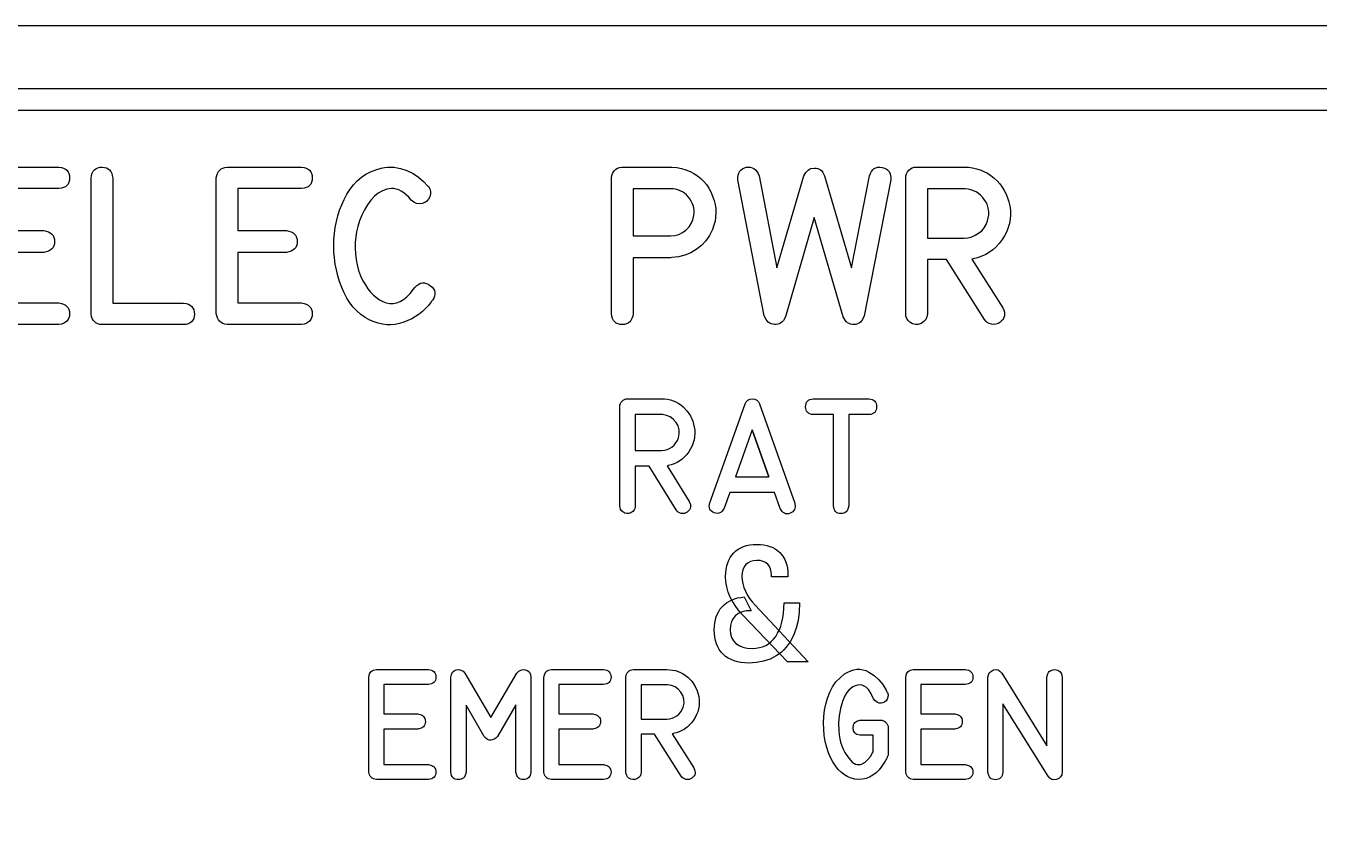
# Model space of a CAD drawing. Extents: x 27 to 704, y 10 to 614.
# Drawn here: x 95.16 to 133.69, y 292.13 to 315.71 of the extents above; entities that cross this region are included whole.
import ezdxf

# ---------------------------------------------------------------- set-up
doc = ezdxf.new("R2010")
doc.units = 0
for name, color, linetype in [('_BACKPANEL', 5, 'CONTINUOUS'), ('_ENGRAVING', 105, 'CONTINUOUS'), ('_TOPLAYER', 1, 'CONTINUOUS')]:
    doc.layers.add(name, color=color, linetype=linetype)

msp = doc.modelspace()

# ---------------------------------------------------------------- linework, layer by layer
at = {"layer": '_BACKPANEL'}
msp.add_lwpolyline([(26.966, 315.712), (26.966, 302.323), (26.966, 275.545), (26.966, 221.988), (26.966, 208.599), (26.966, 181.821), (171.966, 181.821), (171.966, 208.599), (171.966, 221.988), (171.966, 275.545), (171.966, 302.323), (171.966, 315.712)], close=True, dxfattribs=at)
at = {"layer": '_ENGRAVING'}
for points in [[(32.398, 313.2), (168.215, 313.2), (168.215, 313.836), (32.398, 313.836)], [(97.425, 306.819), (97.358, 306.828), (97.299, 306.846), (97.247, 306.872), (97.203, 306.908), (97.166, 306.952), (97.136, 307.005), (97.114, 307.066), (97.1, 307.137), (97.1, 311.183), (97.116, 311.261), (97.139, 311.327), (97.169, 311.383), (97.207, 311.429), (97.253, 311.464), (97.306, 311.489), (97.366, 311.503), (97.434, 311.507), (97.501, 311.501), (97.561, 311.485), (97.612, 311.459), (97.655, 311.423), (97.69, 311.378), (97.716, 311.323), (97.735, 311.258), (97.745, 311.183), (97.745, 307.457), (99.858, 307.46), (99.934, 307.447), (100, 307.425), (100.055, 307.396), (100.101, 307.359), (100.136, 307.314), (100.16, 307.261), (100.175, 307.2), (100.179, 307.131), (100.173, 307.063), (100.158, 307.002), (100.132, 306.951), (100.097, 306.907), (100.051, 306.872), (99.996, 306.846), (99.931, 306.828), (99.855, 306.819)], [(103.371, 310.87), (101.473, 310.87), (101.473, 309.618), (102.92, 309.618), (102.996, 309.602), (103.062, 309.579), (103.118, 309.55), (103.163, 309.512), (103.199, 309.468), (103.224, 309.416), (103.239, 309.358), (103.244, 309.292), (103.238, 309.226), (103.223, 309.167), (103.198, 309.116), (103.162, 309.072), (103.117, 309.035), (103.061, 309.005), (102.996, 308.983), (102.92, 308.968), (101.473, 308.968), (101.473, 307.464), (103.371, 307.464), (103.446, 307.449), (103.512, 307.426), (103.567, 307.396), (103.613, 307.36), (103.648, 307.316), (103.673, 307.265), (103.688, 307.207), (103.693, 307.142), (103.688, 307.076), (103.673, 307.019), (103.648, 306.968), (103.613, 306.924), (103.567, 306.888), (103.512, 306.858), (103.446, 306.836), (103.371, 306.821), (101.155, 306.821), (101.088, 306.834), (101.028, 306.855), (100.976, 306.884), (100.931, 306.921), (100.894, 306.965), (100.865, 307.018), (100.844, 307.078), (100.83, 307.146), (100.83, 311.188), (100.845, 311.259), (100.867, 311.321), (100.896, 311.375), (100.933, 311.419), (100.978, 311.455), (101.029, 311.481), (101.089, 311.499), (101.155, 311.508), (103.371, 311.508), (103.446, 311.498), (103.512, 311.479), (103.567, 311.451), (103.613, 311.415), (103.648, 311.371), (103.673, 311.318), (103.688, 311.257), (103.692, 311.187), (103.687, 311.117), (103.672, 311.056), (103.647, 311.003), (103.611, 310.959), (103.566, 310.924), (103.511, 310.897), (103.446, 310.879)], [(107.278, 307.554), (107.257, 307.524), (107.245, 307.508), (107.236, 307.494), (107.155, 307.392), (107.067, 307.298), (106.974, 307.211), (106.874, 307.132), (106.768, 307.06), (106.656, 306.996), (106.538, 306.94), (106.414, 306.891), (106.286, 306.853), (106.16, 306.828), (106.034, 306.816), (105.908, 306.817), (105.783, 306.832), (105.658, 306.86), (105.534, 306.902), (105.41, 306.956), (105.271, 307.034), (105.142, 307.124), (105.022, 307.227), (104.912, 307.342), (104.811, 307.469), (104.72, 307.609), (104.639, 307.762), (104.567, 307.927), (104.504, 308.099), (104.451, 308.272), (104.408, 308.447), (104.374, 308.624), (104.35, 308.803), (104.336, 308.983), (104.331, 309.165), (104.335, 309.349), (104.35, 309.532), (104.374, 309.711), (104.408, 309.886), (104.452, 310.057), (104.505, 310.225), (104.568, 310.389), (104.642, 310.549), (104.725, 310.705), (104.817, 310.852), (104.92, 310.985), (105.033, 311.103), (105.155, 311.207), (105.287, 311.297), (105.43, 311.372), (105.582, 311.432), (105.744, 311.479), (105.84, 311.497), (105.936, 311.507), (106.032, 311.51), (106.128, 311.505), (106.224, 311.491), (106.32, 311.47), (106.511, 311.404), (106.693, 311.314), (106.859, 311.208), (107.007, 311.085), (107.138, 310.945), (107.149, 310.929), (107.192, 310.859), (107.213, 310.785), (107.213, 310.709), (107.193, 310.628), (107.156, 310.554), (107.105, 310.495), (107.042, 310.452), (106.966, 310.424), (106.88, 310.413), (106.797, 310.427), (106.717, 310.466), (106.641, 310.529), (106.565, 310.612), (106.489, 310.684), (106.414, 310.744), (106.34, 310.793), (106.267, 310.83), (106.194, 310.856), (106.122, 310.87), (106.051, 310.872), (105.913, 310.852), (105.782, 310.807), (105.659, 310.736), (105.543, 310.639), (105.435, 310.521), (105.337, 310.388), (105.249, 310.24), (105.17, 310.076), (105.102, 309.907), (105.05, 309.743), (105.011, 309.585), (104.987, 309.433), (104.972, 309.265), (104.968, 309.098), (104.976, 308.929), (104.995, 308.761), (105.026, 308.595), (105.071, 308.433), (105.13, 308.277), (105.202, 308.126), (105.273, 308.001), (105.348, 307.889), (105.428, 307.789), (105.512, 307.701), (105.601, 307.626), (105.694, 307.562), (105.792, 307.511), (105.894, 307.472), (105.998, 307.45), (106.102, 307.448), (106.205, 307.467), (106.307, 307.506), (106.409, 307.567), (106.51, 307.648), (106.61, 307.749), (106.71, 307.872), (106.753, 307.931), (106.808, 307.984), (106.863, 308.023), (106.918, 308.05), (106.975, 308.062), (107.032, 308.062), (107.09, 308.048), (107.148, 308.021), (107.208, 307.98), (107.261, 307.932), (107.302, 307.883), (107.33, 307.832), (107.345, 307.779), (107.347, 307.725), (107.337, 307.669), (107.313, 307.612)], [(114.363, 311.508), (114.407, 311.508), (114.55, 311.492), (114.688, 311.465), (114.82, 311.426), (114.947, 311.376), (115.061, 311.316), (115.166, 311.247), (115.263, 311.169), (115.351, 311.082), (115.431, 310.986), (115.502, 310.882), (115.564, 310.768), (115.617, 310.646), (115.66, 310.519), (115.691, 310.393), (115.709, 310.268), (115.715, 310.144), (115.708, 310.02), (115.689, 309.898), (115.657, 309.776), (115.613, 309.655), (115.522, 309.474), (115.411, 309.314), (115.282, 309.175), (115.132, 309.056), (114.968, 308.96), (114.792, 308.888), (114.605, 308.839), (114.407, 308.815), (114.363, 308.812), (113.251, 308.812), (113.251, 307.144), (113.237, 307.068), (113.215, 307.003), (113.186, 306.947), (113.149, 306.902), (113.105, 306.867), (113.053, 306.841), (112.993, 306.826), (112.926, 306.821), (112.859, 306.826), (112.799, 306.841), (112.748, 306.867), (112.703, 306.902), (112.667, 306.947), (112.638, 307.003), (112.617, 307.068), (112.603, 307.144), (112.603, 311.188), (112.615, 311.255), (112.635, 311.314), (112.662, 311.366), (112.696, 311.41), (112.737, 311.446), (112.786, 311.475), (112.842, 311.495), (112.905, 311.508), (112.926, 311.508)], [(118.954, 311.247), (119.755, 308.51), (120.291, 311.247), (120.318, 311.319), (120.35, 311.379), (120.389, 311.428), (120.433, 311.465), (120.483, 311.491), (120.539, 311.505), (120.6, 311.508), (120.667, 311.499), (120.733, 311.481), (120.789, 311.454), (120.835, 311.42), (120.872, 311.377), (120.899, 311.327), (120.917, 311.268), (120.926, 311.201), (120.925, 311.126), (120.133, 307.084), (120.087, 306.973), (120.057, 306.928), (120.022, 306.892), (119.982, 306.862), (119.937, 306.841), (119.888, 306.827), (119.834, 306.821), (119.78, 306.823), (119.729, 306.832), (119.683, 306.849), (119.64, 306.874), (119.601, 306.907), (119.566, 306.948), (119.508, 307.052), (118.643, 310.005), (117.785, 307.052), (117.725, 306.945), (117.69, 306.904), (117.651, 306.871), (117.609, 306.846), (117.564, 306.83), (117.515, 306.821), (117.462, 306.821), (117.41, 306.829), (117.361, 306.844), (117.317, 306.866), (117.277, 306.895), (117.24, 306.931), (117.208, 306.975), (117.155, 307.084), (116.364, 311.126), (116.368, 311.204), (116.38, 311.272), (116.4, 311.332), (116.429, 311.384), (116.465, 311.427), (116.51, 311.461), (116.563, 311.486), (116.624, 311.503), (116.687, 311.509), (116.746, 311.505), (116.8, 311.49), (116.85, 311.463), (116.895, 311.426), (116.936, 311.378), (116.972, 311.318), (117.004, 311.247), (117.533, 308.506), (118.334, 311.247), (118.391, 311.347), (118.462, 311.419), (118.503, 311.445), (118.548, 311.464), (118.649, 311.481), (118.701, 311.479), (118.749, 311.469), (118.793, 311.451), (118.833, 311.426), (118.869, 311.393), (118.902, 311.352)], [(124.259, 307.318), (124.29, 307.254), (124.309, 307.194), (124.316, 307.135), (124.312, 307.08), (124.296, 307.027), (124.268, 306.976), (124.228, 306.928), (124.177, 306.883), (124.12, 306.85), (124.059, 306.831), (123.994, 306.824), (123.924, 306.83), (123.857, 306.849), (123.8, 306.878), (123.753, 306.92), (123.715, 306.972), (122.586, 308.755), (122.014, 308.755), (122.014, 307.144), (122.003, 307.051), (121.969, 306.973), (121.913, 306.908), (121.833, 306.857), (121.744, 306.826), (121.658, 306.821), (121.575, 306.842), (121.495, 306.89), (121.44, 306.941), (121.4, 307), (121.377, 307.068), (121.369, 307.144), (121.369, 311.188), (121.375, 311.252), (121.392, 311.311), (121.421, 311.365), (121.462, 311.415), (121.511, 311.456), (121.565, 311.485), (121.624, 311.502), (121.689, 311.508), (123.11, 311.508), (123.237, 311.503), (123.358, 311.488), (123.476, 311.462), (123.589, 311.427), (123.699, 311.381), (123.804, 311.325), (123.904, 311.259), (124.001, 311.182), (124.091, 311.098), (124.172, 311.008), (124.244, 310.913), (124.307, 310.812), (124.361, 310.706), (124.406, 310.595), (124.443, 310.477), (124.47, 310.355), (124.487, 310.221), (124.492, 310.09), (124.483, 309.961), (124.461, 309.834), (124.426, 309.71), (124.378, 309.587), (124.317, 309.467), (124.242, 309.349), (124.158, 309.238), (124.067, 309.138), (123.97, 309.05), (123.865, 308.973), (123.755, 308.907), (123.637, 308.854), (123.513, 308.811), (123.383, 308.78), (123.339, 308.773)], [(114.363, 310.863), (113.251, 310.863), (113.251, 309.46), (114.363, 309.46), (114.49, 309.471), (114.609, 309.503), (114.72, 309.558), (114.824, 309.634), (114.914, 309.726), (114.983, 309.83), (115.031, 309.944), (115.059, 310.069), (115.065, 310.147), (115.064, 310.222), (115.054, 310.295), (115.037, 310.365), (115.012, 310.434), (114.979, 310.499), (114.938, 310.563), (114.89, 310.624), (114.835, 310.68), (114.778, 310.728), (114.717, 310.77), (114.653, 310.803), (114.585, 310.829), (114.515, 310.848), (114.441, 310.859)], [(123.11, 309.398), (123.225, 309.407), (123.335, 309.434), (123.441, 309.478), (123.542, 309.54), (123.633, 309.616), (123.708, 309.704), (123.766, 309.802), (123.809, 309.911), (123.831, 309.998), (123.843, 310.083), (123.845, 310.166), (123.838, 310.246), (123.821, 310.325), (123.794, 310.402), (123.757, 310.476), (123.71, 310.548), (123.656, 310.615), (123.597, 310.675), (123.534, 310.726), (123.465, 310.769), (123.392, 310.805), (123.314, 310.832), (123.231, 310.852), (123.143, 310.863), (122.014, 310.863), (122.014, 309.398)], [(114.921, 301.556), (114.956, 301.466), (114.961, 301.423), (114.958, 301.383), (114.947, 301.344), (114.927, 301.307), (114.862, 301.239), (114.821, 301.215), (114.777, 301.201), (114.73, 301.196), (114.681, 301.201), (114.633, 301.214), (114.592, 301.236), (114.558, 301.266), (114.531, 301.304), (113.724, 302.604), (113.315, 302.604), (113.315, 301.429), (113.307, 301.362), (113.282, 301.304), (113.242, 301.257), (113.185, 301.22), (113.122, 301.197), (113.06, 301.194), (113.001, 301.209), (112.943, 301.244), (112.904, 301.281), (112.876, 301.325), (112.859, 301.374), (112.853, 301.429), (112.853, 304.378), (112.857, 304.424), (112.87, 304.468), (112.891, 304.507), (112.92, 304.543), (112.955, 304.573), (112.993, 304.594), (113.036, 304.607), (113.082, 304.611), (114.099, 304.611), (114.189, 304.608), (114.276, 304.597), (114.36, 304.578), (114.441, 304.552), (114.519, 304.519), (114.595, 304.478), (114.667, 304.429), (114.736, 304.374), (114.858, 304.247), (114.909, 304.177), (114.955, 304.104), (115.026, 303.945), (115.071, 303.77), (115.084, 303.673), (115.087, 303.578), (115.08, 303.483), (115.065, 303.391), (115.04, 303.3), (115.005, 303.211), (114.961, 303.123), (114.908, 303.037), (114.848, 302.956), (114.783, 302.883), (114.713, 302.819), (114.639, 302.763), (114.56, 302.715), (114.476, 302.676), (114.387, 302.645), (114.294, 302.622), (114.263, 302.617)], [(115.533, 301.516), (116.057, 302.987), (116.584, 304.458), (116.617, 304.525), (116.664, 304.572), (116.724, 304.601), (116.798, 304.611), (116.872, 304.603), (116.932, 304.574), (116.98, 304.526), (117.014, 304.458), (118.063, 301.508), (118.073, 301.4), (118.067, 301.355), (118.053, 301.314), (118.031, 301.279), (118.003, 301.249), (117.966, 301.224), (117.923, 301.204), (117.876, 301.191), (117.833, 301.187), (117.792, 301.192), (117.754, 301.205), (117.719, 301.227), (117.687, 301.257), (117.63, 301.344), (117.461, 301.821), (116.127, 301.821), (115.963, 301.356), (115.905, 301.268), (115.872, 301.238), (115.836, 301.216), (115.798, 301.203), (115.756, 301.2), (115.712, 301.204), (115.665, 301.218), (115.621, 301.239), (115.585, 301.264), (115.556, 301.294), (115.536, 301.329), (115.523, 301.369), (115.518, 301.413)], [(119.216, 301.428), (119.216, 304.141), (118.615, 304.141), (118.561, 304.149), (118.515, 304.162), (118.475, 304.182), (118.443, 304.209), (118.418, 304.241), (118.401, 304.28), (118.39, 304.324), (118.387, 304.375), (118.39, 304.426), (118.401, 304.471), (118.419, 304.51), (118.444, 304.542), (118.476, 304.569), (118.515, 304.589), (118.562, 304.603), (118.615, 304.611), (120.276, 304.611), (120.329, 304.604), (120.375, 304.59), (120.414, 304.57), (120.446, 304.543), (120.471, 304.511), (120.489, 304.472), (120.499, 304.427), (120.503, 304.375), (120.5, 304.324), (120.489, 304.279), (120.472, 304.24), (120.447, 304.208), (120.415, 304.182), (120.376, 304.162), (120.33, 304.148), (120.276, 304.141), (119.677, 304.141), (119.677, 301.428), (119.648, 301.324), (119.626, 301.284), (119.598, 301.251), (119.565, 301.225), (119.527, 301.207), (119.484, 301.197), (119.436, 301.194), (119.388, 301.198), (119.346, 301.21), (119.309, 301.228), (119.279, 301.254), (119.254, 301.287), (119.236, 301.327)], [(114.099, 303.073), (114.181, 303.079), (114.259, 303.099), (114.335, 303.131), (114.407, 303.176), (114.472, 303.232), (114.526, 303.296), (114.568, 303.367), (114.598, 303.447), (114.623, 303.572), (114.619, 303.691), (114.587, 303.805), (114.528, 303.911), (114.447, 304.004), (114.353, 304.073), (114.244, 304.118), (114.122, 304.141), (113.315, 304.141), (113.315, 303.073)], [(117.294, 302.29), (116.796, 303.692), (116.296, 302.29)], [(116.796, 303.692), (117.294, 302.29)], [(117.85, 296.781), (116.529, 298.159), (116.413, 298.29), (116.31, 298.426), (116.221, 298.566), (116.144, 298.711), (116.083, 298.859), (116.04, 299.011), (116.014, 299.165), (116.005, 299.322), (116.009, 299.433), (116.02, 299.537), (116.039, 299.635), (116.066, 299.726), (116.1, 299.811), (116.142, 299.889), (116.191, 299.961), (116.248, 300.026), (116.312, 300.085), (116.382, 300.135), (116.459, 300.178), (116.541, 300.213), (116.63, 300.241), (116.725, 300.26), (116.827, 300.272), (116.935, 300.276), (117.042, 300.272), (117.143, 300.261), (117.237, 300.242), (117.326, 300.216), (117.408, 300.182), (117.484, 300.141), (117.554, 300.092), (117.617, 300.036), (117.674, 299.973), (117.723, 299.904), (117.765, 299.828), (117.799, 299.747), (117.825, 299.659), (117.844, 299.565), (117.856, 299.464), (117.859, 299.358), (117.859, 299.31), (117.373, 299.31), (117.373, 299.358), (117.366, 299.458), (117.345, 299.546), (117.309, 299.622), (117.259, 299.686), (117.196, 299.736), (117.12, 299.772), (117.033, 299.794), (116.935, 299.801), (116.836, 299.793), (116.748, 299.77), (116.672, 299.731), (116.608, 299.676), (116.557, 299.607), (116.52, 299.525), (116.499, 299.43), (116.491, 299.322), (116.498, 299.216), (116.517, 299.109), (116.548, 298.999), (116.593, 298.888), (116.649, 298.778), (116.716, 298.671), (116.793, 298.567), (116.882, 298.466), (118.467, 296.781)], [(116.761, 298.304), (116.621, 298.295), (116.498, 298.267), (116.392, 298.221), (116.302, 298.157), (116.23, 298.075), (116.179, 297.978), (116.149, 297.867), (116.138, 297.739), (116.149, 297.615), (116.182, 297.504), (116.236, 297.409), (116.311, 297.328), (116.407, 297.264), (116.52, 297.218), (116.65, 297.191), (116.799, 297.182), (116.908, 297.187), (117.011, 297.204), (117.108, 297.232), (117.199, 297.271), (117.283, 297.32), (117.36, 297.382), (117.432, 297.454), (117.497, 297.537), (117.555, 297.63), (117.606, 297.733), (117.648, 297.844), (117.683, 297.965), (117.71, 298.094), (117.729, 298.233), (117.741, 298.381), (117.745, 298.538), (118.207, 298.538), (118.196, 298.264), (118.163, 298.011), (118.107, 297.779), (118.029, 297.568), (117.929, 297.38), (117.872, 297.294), (117.81, 297.215), (117.743, 297.141), (117.671, 297.074), (117.594, 297.012), (117.511, 296.957), (117.425, 296.907), (117.333, 296.864), (117.237, 296.828), (117.137, 296.798), (116.923, 296.759), (116.691, 296.746), (116.573, 296.75), (116.461, 296.762), (116.356, 296.782), (116.258, 296.811), (116.167, 296.847), (116.083, 296.892), (116.005, 296.944), (115.935, 297.005), (115.872, 297.074), (115.817, 297.149), (115.771, 297.23), (115.734, 297.319), (115.704, 297.414), (115.683, 297.516), (115.671, 297.624), (115.667, 297.739), (115.67, 297.843), (115.681, 297.942), (115.7, 298.035), (115.725, 298.123), (115.758, 298.206), (115.799, 298.283), (115.846, 298.355), (115.901, 298.421), (115.963, 298.482), (116.031, 298.535), (116.104, 298.582), (116.183, 298.622), (116.269, 298.655), (116.36, 298.682), (116.457, 298.701), (116.56, 298.714)], [(107.149, 296.106), (105.822, 296.106), (105.822, 295.231), (106.834, 295.231), (106.933, 295.204), (106.972, 295.183), (107.004, 295.157), (107.029, 295.126), (107.046, 295.09), (107.057, 295.049), (107.06, 295.003), (107.056, 294.957), (107.046, 294.916), (107.028, 294.88), (107.003, 294.849), (106.971, 294.823), (106.932, 294.802), (106.834, 294.776), (105.822, 294.776), (105.822, 293.725), (107.149, 293.725), (107.248, 293.698), (107.286, 293.677), (107.318, 293.652), (107.343, 293.621), (107.36, 293.585), (107.371, 293.545), (107.374, 293.499), (107.371, 293.454), (107.36, 293.413), (107.343, 293.378), (107.318, 293.347), (107.286, 293.322), (107.248, 293.301), (107.149, 293.275), (105.6, 293.275), (105.511, 293.299), (105.474, 293.319), (105.443, 293.345), (105.417, 293.376), (105.397, 293.413), (105.373, 293.502), (105.373, 296.328), (105.398, 296.422), (105.419, 296.459), (105.445, 296.49), (105.476, 296.515), (105.512, 296.534), (105.6, 296.553), (107.149, 296.553), (107.247, 296.532), (107.286, 296.513), (107.318, 296.487), (107.342, 296.456), (107.36, 296.419), (107.37, 296.377), (107.374, 296.328), (107.37, 296.279), (107.359, 296.236), (107.342, 296.199), (107.317, 296.169), (107.285, 296.144), (107.247, 296.125)], [(110.205, 293.499), (110.178, 293.401), (110.157, 293.363), (110.131, 293.331), (110.1, 293.307), (110.065, 293.29), (110.024, 293.279), (109.979, 293.276), (109.934, 293.28), (109.893, 293.29), (109.858, 293.308), (109.827, 293.332), (109.801, 293.364), (109.781, 293.402), (109.754, 293.499), (109.754, 295.498), (109.205, 294.559), (109.16, 294.512), (109.112, 294.478), (109.062, 294.457), (109.009, 294.448), (108.957, 294.453), (108.907, 294.473), (108.86, 294.508), (108.816, 294.559), (108.271, 295.493), (108.272, 293.499), (108.248, 293.402), (108.228, 293.364), (108.202, 293.333), (108.17, 293.308), (108.133, 293.291), (108.09, 293.281), (108.041, 293.278), (107.993, 293.281), (107.95, 293.292), (107.913, 293.309), (107.883, 293.333), (107.858, 293.364), (107.839, 293.402), (107.819, 293.499), (107.819, 296.325), (107.834, 296.408), (107.866, 296.472), (107.915, 296.518), (107.981, 296.545), (108.053, 296.552), (108.12, 296.538), (108.183, 296.502), (108.24, 296.444), (109.01, 295.12), (109.788, 296.444), (109.845, 296.502), (109.907, 296.538), (109.974, 296.552), (110.045, 296.545), (110.109, 296.517), (110.158, 296.471), (110.19, 296.407), (110.205, 296.325)], [(112.366, 296.106), (111.039, 296.106), (111.039, 295.231), (112.05, 295.231), (112.15, 295.204), (112.189, 295.183), (112.221, 295.157), (112.245, 295.126), (112.263, 295.09), (112.274, 295.049), (112.277, 295.003), (112.273, 294.957), (112.262, 294.916), (112.245, 294.88), (112.22, 294.849), (112.188, 294.823), (112.149, 294.802), (112.05, 294.776), (111.039, 294.776), (111.039, 293.725), (112.366, 293.725), (112.464, 293.698), (112.503, 293.677), (112.535, 293.652), (112.56, 293.621), (112.577, 293.585), (112.588, 293.545), (112.591, 293.499), (112.588, 293.454), (112.577, 293.413), (112.56, 293.378), (112.535, 293.347), (112.503, 293.322), (112.464, 293.301), (112.366, 293.275), (110.817, 293.275), (110.727, 293.299), (110.691, 293.319), (110.66, 293.345), (110.634, 293.376), (110.614, 293.413), (110.589, 293.502), (110.589, 296.328), (110.615, 296.422), (110.636, 296.459), (110.661, 296.49), (110.692, 296.515), (110.729, 296.534), (110.817, 296.553), (112.366, 296.553), (112.464, 296.532), (112.503, 296.513), (112.535, 296.487), (112.559, 296.456), (112.577, 296.419), (112.587, 296.377), (112.591, 296.328), (112.587, 296.279), (112.576, 296.236), (112.559, 296.199), (112.534, 296.169), (112.502, 296.144), (112.464, 296.125)], [(115.057, 293.622), (115.092, 293.536), (115.097, 293.495), (115.094, 293.456), (115.083, 293.419), (115.063, 293.384), (115, 293.318), (114.96, 293.296), (114.917, 293.282), (114.872, 293.277), (114.823, 293.282), (114.776, 293.294), (114.736, 293.315), (114.703, 293.344), (114.677, 293.381), (113.888, 294.627), (113.488, 294.627), (113.488, 293.501), (113.48, 293.436), (113.456, 293.381), (113.416, 293.336), (113.361, 293.3), (113.299, 293.278), (113.239, 293.275), (113.18, 293.29), (113.124, 293.323), (113.086, 293.359), (113.058, 293.4), (113.042, 293.448), (113.036, 293.501), (113.036, 296.328), (113.04, 296.373), (113.052, 296.414), (113.073, 296.452), (113.101, 296.487), (113.135, 296.516), (113.173, 296.536), (113.215, 296.548), (113.26, 296.553), (114.254, 296.553), (114.427, 296.538), (114.51, 296.52), (114.589, 296.495), (114.665, 296.463), (114.739, 296.424), (114.809, 296.378), (114.877, 296.324), (114.996, 296.203), (115.091, 296.066), (115.16, 295.914), (115.205, 295.746), (115.217, 295.653), (115.22, 295.561), (115.214, 295.471), (115.198, 295.382), (115.174, 295.295), (115.14, 295.209), (115.097, 295.125), (115.045, 295.043), (114.987, 294.965), (114.923, 294.895), (114.855, 294.833), (114.782, 294.78), (114.705, 294.734), (114.622, 294.696), (114.536, 294.667), (114.445, 294.645), (114.414, 294.64)], [(120.017, 294.595), (120.002, 294.597), (119.917, 294.62), (119.883, 294.639), (119.856, 294.665), (119.835, 294.695), (119.819, 294.731), (119.807, 294.819), (119.819, 294.908), (119.835, 294.944), (119.856, 294.974), (119.883, 294.999), (119.917, 295.019), (120.002, 295.042), (120.017, 295.045), (120.031, 295.045), (120.622, 295.045), (120.666, 295.041), (120.708, 295.028), (120.746, 295.008), (120.781, 294.979), (120.81, 294.944), (120.831, 294.906), (120.843, 294.864), (120.847, 294.819), (120.847, 294.008), (120.828, 293.966), (120.817, 293.941), (120.806, 293.917), (120.793, 293.893), (120.78, 293.869), (120.769, 293.845), (120.756, 293.821), (120.742, 293.797), (120.662, 293.673), (120.577, 293.567), (120.488, 293.477), (120.394, 293.404), (120.295, 293.348), (120.191, 293.308), (120.083, 293.286), (119.97, 293.281), (119.857, 293.291), (119.749, 293.318), (119.645, 293.36), (119.546, 293.417), (119.452, 293.49), (119.362, 293.578), (119.276, 293.682), (119.196, 293.802), (119.126, 293.93), (119.066, 294.074), (119.016, 294.233), (118.975, 294.407), (118.945, 294.59), (118.928, 294.775), (118.924, 294.962), (118.932, 295.151), (118.954, 295.339), (118.99, 295.522), (119.042, 295.701), (119.109, 295.875), (119.192, 296.038), (119.293, 296.183), (119.413, 296.31), (119.551, 296.42), (119.643, 296.475), (119.734, 296.517), (119.824, 296.545), (119.914, 296.559), (120.004, 296.56), (120.092, 296.546), (120.18, 296.519), (120.268, 296.478), (120.431, 296.373), (120.573, 296.248), (120.692, 296.104), (120.79, 295.941), (120.802, 295.916), (120.812, 295.893), (120.825, 295.869), (120.843, 295.797), (120.842, 295.731), (120.822, 295.673), (120.783, 295.621), (120.736, 295.583), (120.686, 295.559), (120.635, 295.549), (120.582, 295.553), (120.53, 295.57), (120.485, 295.597), (120.446, 295.634), (120.414, 295.682), (120.365, 295.79), (120.313, 295.881), (120.258, 295.956), (120.199, 296.015), (120.137, 296.058), (120.072, 296.084), (120.003, 296.093), (119.931, 296.087), (119.86, 296.066), (119.793, 296.034), (119.73, 295.991), (119.673, 295.936), (119.62, 295.87), (119.571, 295.793), (119.528, 295.704), (119.489, 295.604), (119.428, 295.395), (119.388, 295.178), (119.371, 294.954), (119.375, 294.723), (119.386, 294.607), (119.406, 294.494), (119.432, 294.386), (119.467, 294.282), (119.509, 294.181), (119.559, 294.084), (119.617, 293.99), (119.682, 293.901), (119.778, 293.799), (119.826, 293.764), (119.874, 293.739), (119.923, 293.725), (119.971, 293.721), (120.02, 293.727), (120.07, 293.744), (120.163, 293.798), (120.246, 293.87), (120.318, 293.962), (120.38, 294.072), (120.398, 294.107), (120.398, 294.595)], [(123.145, 296.106), (121.819, 296.106), (121.819, 295.231), (122.83, 295.231), (122.929, 295.204), (122.968, 295.183), (123, 295.157), (123.025, 295.126), (123.043, 295.09), (123.053, 295.049), (123.056, 295.003), (123.053, 294.957), (123.042, 294.916), (123.024, 294.88), (122.999, 294.849), (122.968, 294.823), (122.929, 294.802), (122.83, 294.776), (121.819, 294.776), (121.819, 293.725), (123.145, 293.725), (123.244, 293.698), (123.283, 293.677), (123.314, 293.652), (123.339, 293.621), (123.357, 293.585), (123.367, 293.545), (123.371, 293.499), (123.367, 293.454), (123.357, 293.413), (123.339, 293.378), (123.314, 293.347), (123.283, 293.322), (123.244, 293.301), (123.145, 293.275), (121.596, 293.275), (121.507, 293.299), (121.47, 293.319), (121.439, 293.345), (121.414, 293.376), (121.393, 293.413), (121.369, 293.502), (121.369, 296.328), (121.395, 296.422), (121.415, 296.459), (121.441, 296.49), (121.472, 296.515), (121.508, 296.534), (121.596, 296.553), (123.145, 296.553), (123.244, 296.532), (123.283, 296.513), (123.314, 296.487), (123.339, 296.456), (123.356, 296.419), (123.367, 296.377), (123.37, 296.328), (123.366, 296.279), (123.356, 296.236), (123.338, 296.199), (123.313, 296.169), (123.282, 296.144), (123.243, 296.125)], [(126.026, 293.496), (126.016, 293.42), (125.985, 293.359), (125.934, 293.313), (125.863, 293.282), (125.787, 293.271), (125.719, 293.283), (125.661, 293.319), (125.611, 293.378), (124.267, 295.533), (124.267, 293.496), (124.24, 293.398), (124.219, 293.359), (124.193, 293.328), (124.162, 293.303), (124.126, 293.286), (124.086, 293.275), (124.041, 293.272), (123.995, 293.275), (123.955, 293.286), (123.919, 293.303), (123.889, 293.328), (123.863, 293.359), (123.842, 293.398), (123.816, 293.496), (123.816, 296.322), (123.835, 296.398), (123.87, 296.46), (123.921, 296.508), (123.986, 296.541), (124.056, 296.555), (124.12, 296.543), (124.178, 296.505), (124.23, 296.442), (125.574, 294.283), (125.574, 296.322), (125.6, 296.422), (125.621, 296.461), (125.648, 296.493), (125.68, 296.518), (125.717, 296.535), (125.759, 296.545), (125.807, 296.549), (125.855, 296.544), (125.897, 296.533), (125.933, 296.516), (125.963, 296.491), (125.988, 296.459), (126.006, 296.42), (126.026, 296.322)], [(114.254, 295.077), (114.334, 295.083), (114.411, 295.102), (114.485, 295.133), (114.556, 295.176), (114.619, 295.23), (114.672, 295.291), (114.713, 295.359), (114.742, 295.436), (114.766, 295.556), (114.763, 295.67), (114.732, 295.779), (114.673, 295.881), (114.595, 295.97), (114.502, 296.036), (114.396, 296.08), (114.276, 296.101), (113.488, 296.101), (113.488, 295.077)]]:
    msp.add_lwpolyline(points, close=True, dxfattribs=at)
for points in [[(93.925, 311.508), (96.141, 311.508), (96.217, 311.498), (96.282, 311.479), (96.337, 311.451), (96.383, 311.415), (96.418, 311.371), (96.443, 311.318), (96.458, 311.257), (96.462, 311.187), (96.457, 311.117), (96.442, 311.056), (96.417, 311.003), (96.382, 310.959), (96.336, 310.924), (96.281, 310.897), (96.216, 310.879), (96.141, 310.87), (94.244, 310.87)], [(94.244, 309.618), (95.69, 309.618), (95.766, 309.602), (95.832, 309.579), (95.888, 309.55), (95.934, 309.512), (95.969, 309.468), (95.994, 309.416), (96.009, 309.358), (96.014, 309.292), (96.009, 309.226), (95.993, 309.167), (95.968, 309.116), (95.932, 309.072), (95.887, 309.035), (95.831, 309.005), (95.766, 308.983), (95.69, 308.968), (94.244, 308.968)], [(94.244, 307.464), (96.141, 307.464), (96.217, 307.449), (96.282, 307.426), (96.338, 307.396), (96.383, 307.36), (96.418, 307.316), (96.443, 307.265), (96.459, 307.207), (96.464, 307.142), (96.459, 307.076), (96.443, 307.019), (96.418, 306.968), (96.383, 306.924), (96.338, 306.888), (96.282, 306.858), (96.217, 306.836), (96.141, 306.821), (93.925, 306.821)]]:
    msp.add_lwpolyline(points, dxfattribs=at)
at = {"layer": '_TOPLAYER'}
msp.add_lwpolyline([(169.685, 315.712), (29.281, 315.713)], dxfattribs=at)

doc.saveas('drawing.dxf')
